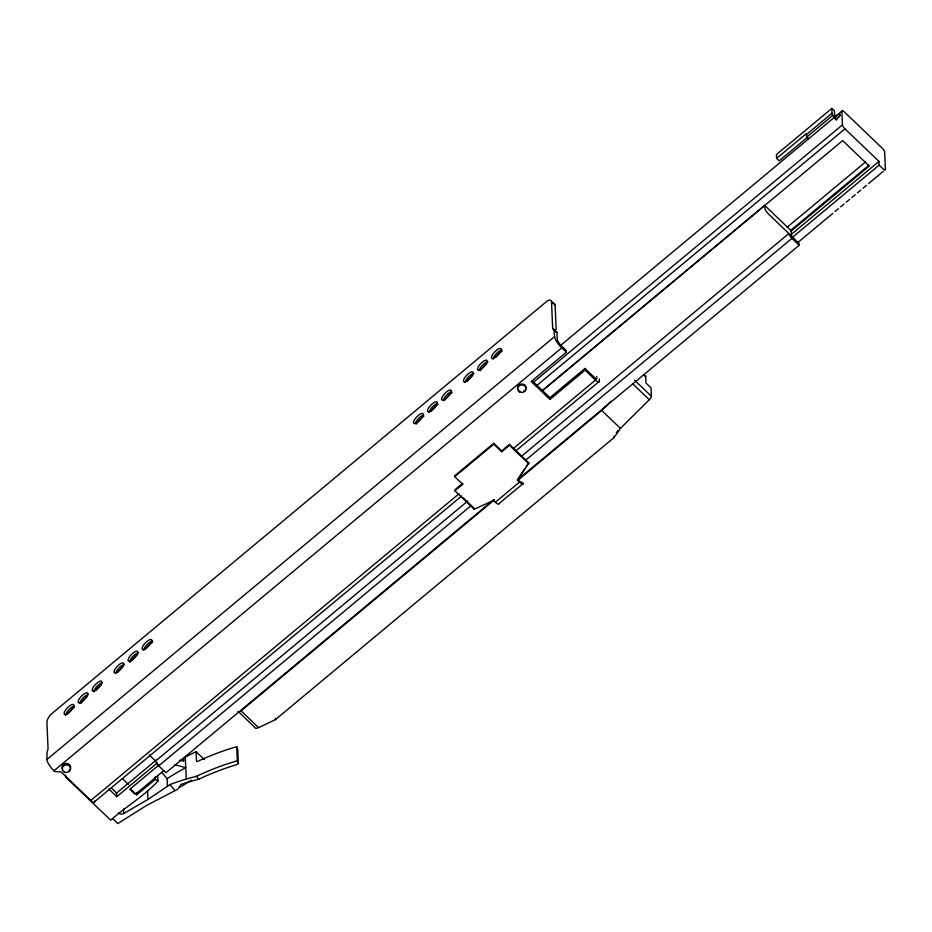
<?xml version="1.0" encoding="UTF-8"?>
<svg xmlns="http://www.w3.org/2000/svg" width="932" height="932" viewBox="0 0 932 932"><rect width="100%" height="100%" fill="white"/><g stroke="black" fill="none" stroke-linecap="round" stroke-linejoin="round"><path stroke-width="1.4" d="M238.231 711.698A3.821 1.316 -46.3 0 0 241.062 710.848L258.618 727.647L275.453 719.609L614.013 437.597L620.584 428.231L649.313 399.7A3.821 1.316 -46.3 0 0 651.293 396.787M524.774 468.773L517.598 479.398L519.473 481.192A3.926 1.153 50.2 0 0 522.06 481.961M526.37 466.408L528.77 462.866L509.455 444.389L501.661 450.878L501.696 451.799L509.489 445.298L509.455 444.389M528.77 462.866L517.633 480.306L519.508 482.1A5.953 1.748 50.2 0 0 523.435 483.277L499.261 503.42A5.953 1.748 50.2 0 1 495.335 502.243L493.459 500.449L474.213 509.256L454.898 490.768L454.863 489.859L462.656 483.37L462.703 484.279L454.898 490.768M616.297 432.844L617.858 430.631M517.959 480.201L601.699 410.453L610.984 401.238M157.706 775.436L157.951 781.133C143.994 796.254 125.936 806.506 110.698 820.183L65.671 777.09L65.613 775.074M46.891 759.522L554.61 336.603L553.783 329.637A10.625 3.646 -46.3 0 1 552.641 328.111L551.534 301.7A10.625 3.646 -46.3 0 0 547.457 300.791L50.654 714.611A10.625 3.646 -46.3 0 0 46.926 722.02L48.033 748.419A10.625 3.646 -46.3 0 1 47.089 751.693L46.891 759.522A10.194 3.006 50.2 0 0 53.998 770.752L54.883 771.603L60.988 771.859L90.847 800.425A5.953 1.748 50.2 0 0 94.773 801.59L461.759 495.906M834.792 116.151L834.408 110.896L831.81 108.415L776.438 154.537L776.601 158.382L779.199 160.863L807.741 137.086M776.601 158.382L806.238 133.695L806.285 134.651A4.881 1.433 50.2 0 0 807.089 136.771L808.498 139.171M806.285 134.651L832.02 113.215L831.81 108.415M807.089 136.771L832.824 115.335A4.881 1.433 50.2 0 1 832.02 113.215M560.249 345.702L841.852 111.129A3.612 1.06 50.2 0 1 844.241 111.84L882.15 148.118A3.612 1.06 50.2 0 1 884.666 152.091L885.4 169.566A3.612 1.06 50.2 0 1 883.023 168.855L879.121 165.139L878.969 161.399L844.951 128.849A3.612 1.06 50.2 0 1 842.435 124.865L841.852 111.129M53.998 770.752L561.728 347.834A10.194 3.006 50.2 0 1 554.61 336.603M552.641 328.111L556.917 332.235L557.208 339.085A6.373 1.876 50.2 0 0 561.658 346.098L566.26 350.514L566.341 352.249L531.24 381.479L549.985 399.409L585.075 370.179L585.005 368.443L549.903 397.684L549.985 399.409M532.883 382.702L842.435 124.865M536.261 385.965L844.951 128.849M542.005 390.834L764.659 205.366L791.256 230.81L791.606 236.239L799.12 243.52L799.19 245.244L517.225 480.108M541.888 391.137L842.656 140.604L869.253 166.059L790.988 231.252M501.661 450.878L493.727 443.294L454.734 475.774L454.769 476.695L462.703 484.279M454.769 476.695L493.762 444.215L493.727 443.294M90.847 800.425L458.963 493.797M513.567 448.315L595.455 380.105A5.953 1.748 50.2 0 0 599.381 381.281L599.276 378.94M515.466 451.181L599.381 381.281M787.086 227.303L865.374 162.086M790.755 230.32L869.02 165.127M116.162 793.435L156.168 760.116M493.739 499.68L165.896 772.756L158.696 765.859A4.462 1.316 50.2 0 1 155.586 761.036L467.759 501.02M521.466 456.284L788.88 233.536L768.912 214.43A5.953 1.748 50.2 0 1 764.764 207.883L764.659 205.366M790.639 234.969L878.969 161.399M108.601 788.856L116.791 796.685L157.426 762.842M159.221 764.776L129.781 789.311L133.672 793.027A3.612 1.06 50.2 0 0 134.779 793.913M791.885 237.8L879.121 165.139M158.696 765.859L470.858 505.831M525.683 460.163L791.979 238.347A4.462 1.316 50.2 0 1 788.88 233.536M136.06 793.749L164.02 770.449M798.165 242.238L832.835 213.358M835.072 211.494L838.427 208.698M840.664 206.834L844.019 204.038M846.256 202.174L849.611 199.378M851.848 197.514L855.203 194.718M857.44 192.854L860.795 190.07M863.032 188.206L866.387 185.41M868.624 183.546L883.163 171.43M130.41 788.775L136.748 794.845L155.388 779.315L155.283 776.892M241.062 710.848L494.508 499.738M495.335 502.243L519.508 482.1M118.364 812.937A4.252 3.786 -2.4 0 0 123.781 813.508L147.955 799.435L170.078 784.523A296.644 211.587 27.4 0 1 186.225 779.105L185.305 757.099A246.409 219.754 -2.4 0 1 196.081 751.67L196.442 760.99A2.144 0.874 -30.1 0 0 197.363 761.374A2.225 0.897 -29.9 0 0 198.062 761.188L198.446 761.025A246.409 219.754 -2.4 0 1 236.728 746.683L237.718 749.479L238.312 763.564L236.309 764.799A242.425 216.201 -2.4 0 0 198.726 779.269A291.483 207.906 27.4 0 0 181.624 784.162A6.326 4.509 27.4 0 0 180.855 784.488L177.907 789.171L146.277 805.609L117.816 823.585L112.632 818.622M180.144 787.156L191.281 780.259M555.996 331.978A10.625 3.646 -46.3 0 0 556.381 332.118L556.917 332.235M179.783 760.151L183.755 761.223L183.604 757.774M174.843 764.741L185.748 767.665A246.409 219.754 -2.4 0 0 167.119 778.651L167.434 786.212M155.388 779.315L157.951 781.133M835.154 118.609L836.587 119.983M791.979 238.347L799.19 245.244M643.744 374.478L645.701 376.353L645.981 383.029L651.025 387.852L651.375 396.251L634.715 380.314M551.534 301.7L555.134 305.148L556.159 329.439L555.204 329.683L555.239 330.592A10.625 3.646 -46.3 0 0 555.449 331.442M632.665 383.763L649.313 399.7M553.783 329.637L556.381 332.118M585.005 368.443L595.385 378.38A2.12 0.629 50.2 0 0 596.783 378.8L596.69 376.458M561.728 347.834L566.341 352.249M585.075 370.179L595.455 380.105M601.699 410.453L620.467 428.417M532.207 380.745L549.903 397.684M509.489 445.298L528.805 463.775M493.762 444.215L501.696 451.799M463.029 497.676L474.178 508.348L474.213 509.256M238.184 711.454L255.042 727.601A3.821 1.316 -46.3 0 0 255.1 727.857L255.228 728.043A3.786 1.549 -30.6 0 0 255.985 728.323L256.358 728.323A4.008 1.631 -30.6 0 0 257.686 728.032M196.081 751.67L204.353 759.58M149.283 755.013L155.586 761.036M122.5 778.744L128.604 784.593M111.525 788.157L116.64 793.05L116.791 796.685M161.644 772.22L167.119 778.651M186.225 779.105A296.096 211.203 27.4 0 1 196.454 776.333L198.726 779.269M170.078 784.523L174.738 790.557M832.824 115.335L834.233 117.735M236.728 746.683L237.322 760.78L238.312 763.564M613.955 436.176L614.013 437.597M524.681 390.555L524.716 391.417M518.914 385.044L518.949 385.906M275.394 718.188L275.453 719.609M147.606 791.07L147.955 799.435M136.643 792.421L136.748 794.845M123.595 808.976L123.781 813.508M94.749 800.972L94.773 801.59M69.271 771.381L69.213 769.948A4.252 3.786 -2.4 0 0 69.655 769.506M63.446 764.426L63.504 765.871M479.223 370.412A6.687 2.295 -46.3 0 1 482.823 364.855A6.687 2.295 -46.3 0 1 487.995 361.756M493.214 359.239A6.687 2.295 -46.3 0 1 496.488 353.531A6.687 2.295 -46.3 0 1 502.033 350.059M465.138 382.621A6.687 2.295 -46.3 0 1 468.412 376.924A6.687 2.295 -46.3 0 1 473.957 373.441M466.885 381.398A9.448 3.25 -46.3 0 1 472.839 375.2M495.777 356.874A9.448 3.25 -46.3 0 1 501.975 351.084M480.248 370.796A9.448 3.25 -46.3 0 1 486.877 363.503M555.134 305.148A10.625 3.646 -46.3 0 0 554.82 304.135A13.153 9.646 -59.2 0 0 552.944 302.644A10.625 3.646 -46.3 0 0 551.954 302.644M131.529 660.741A9.448 3.25 -46.3 0 1 137.47 654.544M117.49 672.426A9.448 3.25 -46.3 0 1 123.432 666.24M416.289 424.072A9.448 3.25 -46.3 0 1 423.99 416.056M145.567 649.045A9.448 3.25 -46.3 0 1 152.58 642.125M80.921 703.415A9.448 3.25 -46.3 0 1 87.561 696.122M95.647 690.624A9.448 3.25 -46.3 0 1 101.6 684.426M67.57 714.005A9.448 3.25 -46.3 0 1 74.583 707.085M62.794 769.319A4.252 3.786 -2.4 0 1 65.823 763.424A4.252 3.786 -2.4 0 1 70.308 768.469M65.823 715.24A6.687 2.295 -46.3 0 1 68.735 709.916A6.687 2.295 -46.3 0 1 74.117 706.118M79.896 703.019A6.687 2.295 -46.3 0 1 83.134 697.847A6.687 2.295 -46.3 0 1 88.156 694.422M93.899 691.859A6.687 2.295 -46.3 0 1 96.811 686.534A6.687 2.295 -46.3 0 1 102.194 682.725M115.778 673.137A6.687 2.295 -46.3 0 1 119.378 667.58A6.687 2.295 -46.3 0 1 124.55 664.481M129.851 662.396A6.687 2.295 -46.3 0 1 132.694 656.652A6.687 2.295 -46.3 0 1 138.588 652.784M143.808 650.28A6.687 2.295 -46.3 0 1 147.093 644.571A6.687 2.295 -46.3 0 1 152.627 641.099M443.341 400.294A6.687 2.295 -46.3 0 1 446.579 395.11A6.687 2.295 -46.3 0 1 451.601 391.685M444.366 400.678A9.448 3.25 -46.3 0 1 452.067 392.663M429.268 412.503A6.687 2.295 -46.3 0 1 432.18 407.191A6.687 2.295 -46.3 0 1 437.562 403.381M415.264 423.676A6.687 2.295 -46.3 0 1 418.503 418.503A6.687 2.295 -46.3 0 1 423.524 415.078M431.015 411.28A9.448 3.25 -46.3 0 1 438.028 404.36M518.681 390.392A4.252 3.786 -2.4 0 1 519.252 384.788A4.252 3.786 -2.4 0 1 525.45 385.825A4.252 3.786 -2.4 0 1 523.574 391.219M520.324 391.37A4.252 3.786 -2.4 0 1 519.718 391.125M644.478 375.922A3.821 1.316 -46.3 0 1 645.701 376.353M196.454 776.333A246.409 219.754 -2.4 0 1 237.322 760.78M135.956 794.134A3.612 1.06 50.2 0 1 135.629 794.25M836.61 119.715A3.402 1.165 -46.3 0 1 840.163 115.591M481.46 368.99A6.687 2.295 -46.3 0 0 486.993 360.358A6.687 2.295 -46.3 0 0 478.629 366.206A6.687 2.295 -46.3 0 0 481.46 368.99M495.498 357.305A6.687 2.295 -46.3 0 0 501.032 348.661A6.687 2.295 -46.3 0 0 492.667 354.51A6.687 2.295 -46.3 0 0 495.498 357.305M467.421 380.687A6.687 2.295 -46.3 0 0 472.955 372.054A6.687 2.295 -46.3 0 0 464.59 377.891A6.687 2.295 -46.3 0 0 467.421 380.687M64.122 771.847A4.252 3.786 -2.4 0 0 70.634 768.737A4.252 3.786 -2.4 0 0 64.413 765.288A4.252 3.786 -2.4 0 0 64.122 771.847M68.106 713.306A6.687 2.295 -46.3 0 0 73.64 704.662A6.687 2.295 -46.3 0 0 65.263 710.51A6.687 2.295 -46.3 0 0 68.106 713.306M82.144 701.61A6.687 2.295 -46.3 0 0 87.678 692.977A6.687 2.295 -46.3 0 0 79.302 698.814A6.687 2.295 -46.3 0 0 82.144 701.61M96.182 689.913A6.687 2.295 -46.3 0 0 101.716 681.28A6.687 2.295 -46.3 0 0 93.34 687.129A6.687 2.295 -46.3 0 0 96.182 689.913M132.064 660.031A6.687 2.295 -46.3 0 0 137.587 651.398A6.687 2.295 -46.3 0 0 129.222 657.235A6.687 2.295 -46.3 0 0 132.064 660.031M118.026 671.727A6.687 2.295 -46.3 0 0 123.548 663.095A6.687 2.295 -46.3 0 0 115.184 668.931A6.687 2.295 -46.3 0 0 118.026 671.727M146.103 648.334A6.687 2.295 -46.3 0 0 151.625 639.702A6.687 2.295 -46.3 0 0 143.26 645.55A6.687 2.295 -46.3 0 0 146.103 648.334M445.589 398.873A6.687 2.295 -46.3 0 0 451.123 390.24A6.687 2.295 -46.3 0 0 442.747 396.088A6.687 2.295 -46.3 0 0 445.589 398.873M431.551 410.569A6.687 2.295 -46.3 0 0 437.085 401.937A6.687 2.295 -46.3 0 0 428.708 407.773A6.687 2.295 -46.3 0 0 431.551 410.569M417.513 422.266A6.687 2.295 -46.3 0 0 423.046 413.633A6.687 2.295 -46.3 0 0 414.67 419.47A6.687 2.295 -46.3 0 0 417.513 422.266M519.567 391.883A4.252 3.786 -2.4 0 0 526.079 388.772A4.252 3.786 -2.4 0 0 519.858 385.324A4.252 3.786 -2.4 0 0 519.567 391.883M837.192 118.469A3.402 1.165 -46.3 0 0 840 114.077A3.402 1.165 -46.3 0 0 835.748 117.048A3.402 1.165 -46.3 0 0 837.192 118.469"/></g></svg>
